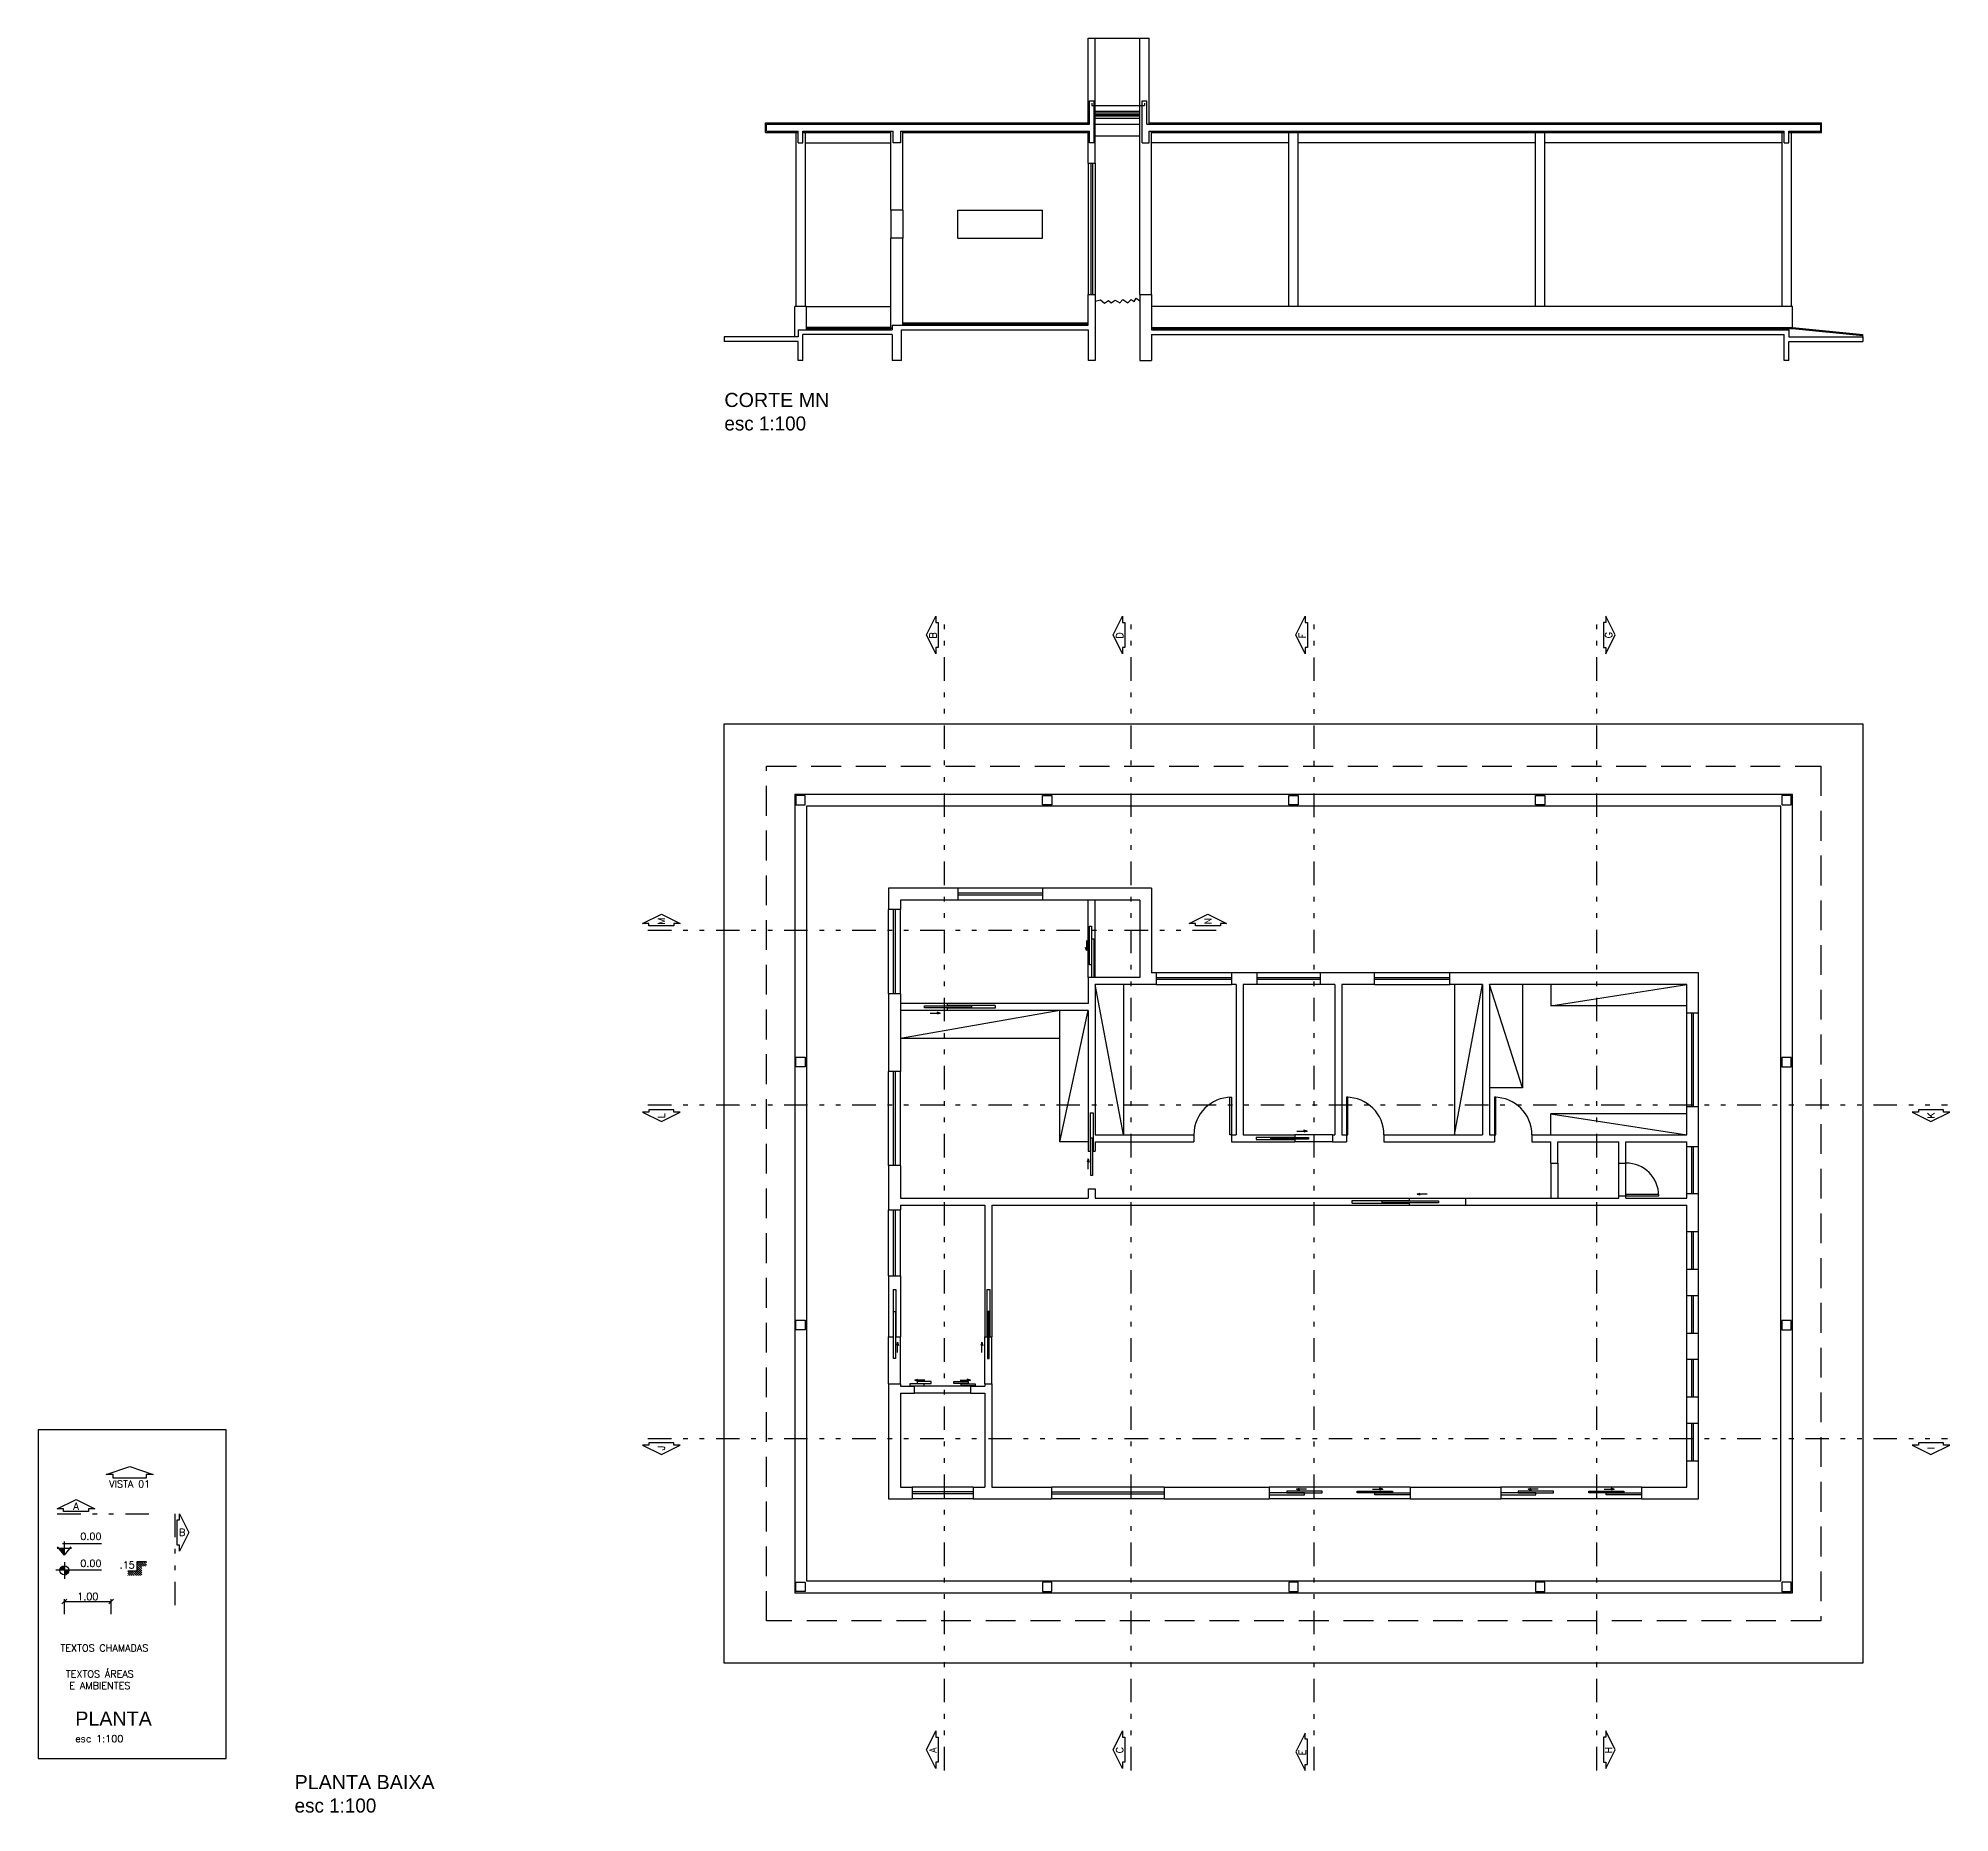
# Model space of a CAD drawing. Header units: millimetres. Extents: x 585.9 to 626.6, y 547.7 to 585.5.
import ezdxf

# ---------------------------------------------------------------- set-up
doc = ezdxf.new("R2010")
doc.units = ezdxf.units.MM
doc.linetypes.add('DIVIDE', pattern=[1.25, 0.5, -0.25, 0, -0.25, 0, -0.25])
doc.linetypes.add('HIDDEN', pattern=[9.525, 6.35, -3.175])
for name, color, linetype in [('ARQ 01', 1, 'Continuous'), ('ARQ 02', 2, 'Continuous'), ('ARQ ESQ1', 1, 'Continuous'), ('ARQ ESQ2', 2, 'Continuous'), ('ARQ-ALVENARIA', 4, 'Continuous'), ('ARQ-COTAS', 30, 'Continuous'), ('ARQ-ESQ-01', 1, 'Continuous'), ('ARQ-ESQ-02', 2, 'Continuous'), ('ARQ-ESTRUTURA', 6, 'Continuous'), ('ARQ-LINHACORTE', 3, 'DIVIDE'), ('ARQ-MUROS', 17, 'Continuous'), ('ARQ-MÓVEIS', 170, 'Continuous'), ('ARQ-NIVEL', 1, 'Continuous'), ('ARQ-PAISAGISMO', 94, 'Continuous'), ('ARQ-PISO', 8, 'Continuous'), ('ARQ-PROJ-01', 1, 'HIDDEN'), ('ARQ-TEXTO2', 2, 'Continuous'), ('ARQ-TEXTO3', 3, 'Continuous'), ('ARQ-TEXTO4', 4, 'Continuous')]:
    doc.layers.add(name, color=color, linetype=linetype)
doc.styles.add('ROMANS', font='romans.shx')
doc.dimstyles.new('1-100', dxfattribs={"dimtxt": 0.15, "dimasz": 0.1, "dimexe": 0.05, "dimexo": 0.1, "dimgap": 0.03, "dimtad": 1, "dimzin": 5, "dimdsep": 46, "dimtxsty": 'ROMANS', "dimblk": 'OBLIQUE', "dimcen": 0, "dimclrd": 256, "dimclre": 256, "dimclrt": 2, "dimadec": 0, "dimazin": 0, "dimtfac": 1, "dimtofl": 0, "dimtmove": 2, "dimatfit": 3, "dimfxl": 0.04, "dimtolj": 1, "dimtzin": 1, "dimarcsym": 0})

# ---------------------------------------------------------------- blocks, each defined once
blk = doc.blocks.new('_Oblique')
at = {"color": 0, "linetype": 'ByBlock', "lineweight": -2}
blk.add_line((-0.5, -0.5), (0.5, 0.5), dxfattribs=at)
blk = doc.blocks.new('*D15')
at = {"layer": 'ARQ-COTAS', "lineweight": -2}
for p, q in [((586.468, 551.929), (586.468, 552.248)), ((586.468, 552.198), (587.468, 552.198)), ((587.468, 551.929), (587.468, 552.248))]:
    blk.add_line(p, q, dxfattribs=at)
at = {"layer": 'DEFPOINTS', "color": 0}
for p in [(587.468, 552.198), (586.468, 551.829), (587.468, 551.829)]:
    blk.add_point(p, dxfattribs=at)
at = {"layer": 'ARQ-COTAS', "lineweight": -2, "xscale": 0.1, "yscale": 0.1, "zscale": 0.1, "rotation": 180}
blk.add_blockref('_Oblique', (586.468, 552.198), dxfattribs=at)
at = {"layer": 'ARQ-COTAS', "lineweight": -2, "xscale": 0.1, "yscale": 0.1, "zscale": 0.1}
blk.add_blockref('_Oblique', (587.468, 552.198), dxfattribs=at)
at = {"layer": 'ARQ-COTAS', "color": 2, "insert": (586.968, 552.303), "char_height": 0.15, "attachment_point": 5, "style": 'ROMANS'}
blk.add_mtext('\\A1;1.00', dxfattribs=at)
blk = doc.blocks.new('A$C4D0E081D')
at = {"layer": 'ARQ-NIVEL'}
h = blk.add_hatch(dxfattribs=at)
h.set_pattern_fill('ANSI31', color=8, scale=0.25, angle=90, style=0)
h.set_pattern_definition([(135, (-18.381433, -69.158416), (-0.022097087, -0.022097087), [])])
h.paths.add_polyline_path([(0.4, 0.3), (0.2, 0.3), (0.2, 0.1), (0, 0.1), (0, 0), (0.3, 0), (0.3, 0.2), (0.4, 0.2)])
at = {"layer": 'ARQ-NIVEL', "color": 2}
blk.add_lwpolyline([(0, 0.1), (0.2, 0.1), (0.2, 0.3), (0.4, 0.3)], dxfattribs=at)
blk = doc.blocks.new('nivel planta')
at = {"layer": 'ARQ-NIVEL', "color": 1}
for p, q in [((0, 0), (-0.969, 0)), ((-0.884, 0.007), (-0.791, 0.007)), ((-0.883, 0.015), (-0.791, 0.015)), ((-0.882, 0.023), (-0.791, 0.023)), ((-0.88, 0.03), (-0.791, 0.03)), ((-0.876, 0.038), (-0.791, 0.038)), ((-0.873, 0.046), (-0.791, 0.046)), ((-0.868, 0.054), (-0.791, 0.054)), ((-0.861, 0.062), (-0.791, 0.062)), ((-0.854, 0.069), (-0.791, 0.069)), ((-0.844, 0.077), (-0.791, 0.077)), ((-0.83, 0.085), (-0.791, 0.085)), ((-0.791, 0.174), (-0.791, -0.179)), ((-0.791, -0.001), (-0.697, -0.001)), ((-0.791, -0.009), (-0.698, -0.009)), ((-0.791, -0.016), (-0.699, -0.016)), ((-0.791, -0.024), (-0.7, -0.024)), ((-0.791, -0.032), (-0.703, -0.032)), ((-0.791, -0.04), (-0.706, -0.04)), ((-0.791, -0.048), (-0.71, -0.048)), ((-0.791, -0.056), (-0.715, -0.056)), ((-0.791, -0.063), (-0.722, -0.063)), ((-0.791, -0.071), (-0.73, -0.071)), ((-0.791, -0.079), (-0.74, -0.079)), ((-0.791, -0.087), (-0.755, -0.087))]:
    blk.add_line(p, q, dxfattribs=at)
blk.add_circle((-0.791, 0), 0.0937, dxfattribs=at)
blk = doc.blocks.new('nivel corte')
at = {"color": 1}
for p, q in [((-0.155, 0.15), (0.155, 0.15)), ((0, 0), (-0.144, 0.174)), ((0, 0.141), (-0.117, 0.141)), ((0, 0.131), (-0.109, 0.131)), ((0, 0.122), (-0.101, 0.122)), ((0, 0.113), (-0.093, 0.113)), ((0, 0.103), (-0.086, 0.103)), ((0, 0.094), (-0.078, 0.094)), ((0, 0.084), (-0.07, 0.084)), ((0, 0.075), (-0.062, 0.075)), ((0, 0.066), (-0.054, 0.066)), ((0, 0.056), (-0.047, 0.056)), ((0, 0.047), (-0.039, 0.047)), ((-0.038, 0.249), (0.791, 0.249)), ((0, 0.038), (-0.031, 0.038)), ((0, 0.028), (-0.023, 0.028)), ((0, 0.019), (-0.016, 0.019)), ((0, 0.009), (-0.008, 0.009)), ((0, 0), (0, 0.287)), ((0, 0), (0.144, 0.174))]:
    blk.add_line(p, q, dxfattribs=at)

msp = doc.modelspace()

# ---------------------------------------------------------------- linework, layer by layer
msp.add_lwpolyline([(585.912, 548.85), (589.912, 548.85), (589.912, 555.85), (585.912, 555.85)], close=True)
at = {"layer": 'ARQ 01'}
for centre, start, end in [((611.322, 562.133), 90, 180), ((613.772, 562.133), 360, 90), ((616.922, 562.133), 0, 90)]:
    msp.add_arc(centre, 0.8, start, end, dxfattribs=at)
at = {"layer": 'ARQ 02'}
for p, q in [((611.292, 562.133), (611.292, 562.933)), ((611.292, 562.933), (611.322, 562.933)), ((611.322, 562.933), (611.322, 562.133)), ((613.802, 562.933), (613.772, 562.933)), ((613.772, 562.933), (613.772, 562.133)), ((613.802, 562.133), (613.802, 562.933)), ((616.952, 562.933), (616.922, 562.933)), ((616.922, 562.933), (616.922, 562.133)), ((616.952, 562.133), (616.952, 562.933)), ((611.322, 562.133), (611.292, 562.133)), ((613.772, 562.133), (613.802, 562.133)), ((616.922, 562.133), (616.952, 562.133))]:
    msp.add_line(p, q, dxfattribs=at)
at = {"layer": 'ARQ ESQ1'}
for p, q in [((608.272, 582.823), (608.272, 580.023)), ((608.422, 582.823), (608.422, 580.023)), ((605.497, 581.223), (605.497, 581.823)), ((605.497, 581.823), (607.297, 581.823)), ((607.297, 581.223), (607.297, 581.823)), ((605.497, 581.223), (607.297, 581.223)), ((608.237, 566.272), (608.237, 566.056)), ((608.237, 566.056), (608.216, 566.123)), ((608.237, 566.056), (608.258, 566.123)), ((604.908, 564.724), (605.123, 564.724)), ((605.123, 564.724), (605.057, 564.745)), ((605.123, 564.724), (605.057, 564.703)), ((612.719, 562.21), (612.934, 562.21)), ((612.719, 562.21), (612.934, 562.21)), ((612.934, 562.21), (612.868, 562.231)), ((612.934, 562.21), (612.868, 562.231)), ((612.934, 562.21), (612.868, 562.189)), ((612.934, 562.21), (612.868, 562.189)), ((608.274, 561.619), (608.253, 561.553)), ((608.274, 561.619), (608.295, 561.553)), ((608.274, 561.403), (608.274, 561.619)), ((615.277, 560.873), (615.344, 560.894)), ((615.277, 560.873), (615.344, 560.894)), ((615.493, 560.873), (615.277, 560.873)), ((615.277, 560.873), (615.344, 560.852)), ((615.493, 560.873), (615.277, 560.873)), ((615.277, 560.873), (615.344, 560.852)), ((604.214, 557.716), (604.193, 557.649)), ((604.214, 557.5), (604.214, 557.716)), ((604.214, 557.716), (604.235, 557.649)), ((606.007, 557.716), (605.986, 557.649)), ((606.007, 557.5), (606.007, 557.716)), ((606.007, 557.716), (606.028, 557.649)), ((604.579, 556.909), (604.646, 556.93)), ((604.579, 556.909), (604.646, 556.93)), ((604.579, 556.909), (604.646, 556.888)), ((604.795, 556.909), (604.579, 556.909)), ((604.579, 556.909), (604.646, 556.888)), ((604.795, 556.909), (604.579, 556.909)), ((605.549, 556.909), (605.765, 556.909)), ((605.549, 556.909), (605.765, 556.909)), ((605.765, 556.909), (605.698, 556.93)), ((605.765, 556.909), (605.698, 556.93)), ((605.765, 556.909), (605.698, 556.888)), ((605.765, 556.909), (605.698, 556.888)), ((612.709, 554.59), (612.776, 554.612)), ((612.709, 554.59), (612.776, 554.569)), ((612.925, 554.59), (612.709, 554.59)), ((614.329, 554.59), (614.545, 554.59)), ((614.545, 554.59), (614.478, 554.612)), ((614.545, 554.59), (614.478, 554.569)), ((617.639, 554.59), (617.706, 554.612)), ((617.639, 554.59), (617.706, 554.569)), ((617.855, 554.59), (617.639, 554.59)), ((619.259, 554.59), (619.475, 554.59)), ((619.475, 554.59), (619.408, 554.612)), ((619.475, 554.59), (619.408, 554.569))]:
    msp.add_line(p, q, dxfattribs=at)
at = {"layer": 'ARQ ESQ2'}
for p, q in [((608.327, 582.823), (608.327, 580.023)), ((608.367, 582.823), (608.367, 580.023)), ((608.302, 565.75), (608.302, 566.575)), ((608.302, 566.575), (608.342, 566.575)), ((608.342, 566.575), (608.342, 565.75)), ((608.35, 565.483), (608.35, 566.308)), ((608.35, 566.308), (608.39, 566.308)), ((608.39, 566.308), (608.39, 565.483)), ((608.342, 565.75), (608.302, 565.75)), ((608.39, 565.483), (608.35, 565.483)), ((604.784, 564.838), (604.784, 564.878)), ((604.784, 564.878), (605.784, 564.878)), ((605.784, 564.838), (604.784, 564.838)), ((605.784, 564.878), (605.784, 564.838)), ((608.327, 561.268), (608.327, 562.068)), ((608.327, 562.068), (608.367, 562.068)), ((608.367, 562.068), (608.367, 561.268)), ((612.164, 562.038), (612.164, 562.078)), ((612.164, 562.078), (612.964, 562.078)), ((612.964, 562.038), (612.164, 562.038)), ((612.964, 562.078), (612.964, 562.038)), ((608.367, 561.268), (608.327, 561.268)), ((614.532, 560.688), (614.532, 560.728)), ((614.532, 560.728), (615.732, 560.728)), ((615.732, 560.688), (614.532, 560.688)), ((615.732, 560.728), (615.732, 560.688)), ((604.127, 557.368), (604.127, 558.368)), ((604.127, 558.368), (604.167, 558.368)), ((604.167, 558.368), (604.167, 557.368)), ((606.167, 558.368), (606.127, 558.368)), ((606.127, 558.368), (606.127, 557.368)), ((606.167, 557.368), (606.167, 558.368)), ((604.167, 557.368), (604.127, 557.368)), ((606.127, 557.368), (606.167, 557.368)), ((604.776, 556.829), (604.476, 556.829)), ((604.476, 556.829), (604.476, 556.789)), ((604.476, 556.789), (604.776, 556.789)), ((604.931, 556.879), (604.631, 556.879)), ((604.631, 556.879), (604.631, 556.839)), ((604.631, 556.839), (604.931, 556.839)), ((604.776, 556.789), (604.776, 556.829)), ((604.931, 556.839), (604.931, 556.879)), ((605.413, 556.839), (605.413, 556.879)), ((605.413, 556.879), (605.713, 556.879)), ((605.713, 556.839), (605.413, 556.839)), ((605.568, 556.789), (605.568, 556.829)), ((605.568, 556.829), (605.868, 556.829)), ((605.868, 556.789), (605.568, 556.789)), ((605.713, 556.879), (605.713, 556.839)), ((605.868, 556.829), (605.868, 556.789)), ((612.877, 554.508), (612.127, 554.508)), ((612.127, 554.508), (612.127, 554.468)), ((612.127, 554.468), (612.877, 554.468)), ((613.252, 554.548), (612.502, 554.548)), ((612.502, 554.548), (612.502, 554.508)), ((612.502, 554.508), (613.252, 554.508)), ((612.877, 554.468), (612.877, 554.508)), ((613.252, 554.508), (613.252, 554.548)), ((614.002, 554.508), (614.002, 554.548)), ((614.002, 554.548), (614.752, 554.548)), ((614.752, 554.508), (614.002, 554.508)), ((614.377, 554.468), (614.377, 554.508)), ((614.377, 554.508), (615.127, 554.508)), ((615.127, 554.468), (614.377, 554.468)), ((614.752, 554.548), (614.752, 554.508)), ((615.127, 554.508), (615.127, 554.468)), ((617.807, 554.508), (617.057, 554.508)), ((617.057, 554.508), (617.057, 554.468)), ((617.057, 554.468), (617.807, 554.468)), ((618.182, 554.548), (617.432, 554.548)), ((617.432, 554.548), (617.432, 554.508)), ((617.432, 554.508), (618.182, 554.508)), ((617.807, 554.468), (617.807, 554.508)), ((618.182, 554.508), (618.182, 554.548)), ((618.932, 554.508), (618.932, 554.548)), ((618.932, 554.548), (619.682, 554.548)), ((619.682, 554.508), (618.932, 554.508)), ((619.307, 554.468), (619.307, 554.508)), ((619.307, 554.508), (620.057, 554.508)), ((620.057, 554.468), (619.307, 554.468)), ((619.682, 554.548), (619.682, 554.508)), ((620.057, 554.508), (620.057, 554.468))]:
    msp.add_line(p, q, dxfattribs=at)
at = {"layer": 'ARQ-ALVENARIA'}
for p, q in [((608.272, 583.653), (608.272, 585.483)), ((608.272, 585.483), (608.422, 585.483)), ((608.422, 582.823), (608.422, 585.483)), ((609.372, 580.023), (609.372, 585.483)), ((609.372, 585.483), (609.572, 585.483)), ((609.572, 583.653), (609.572, 585.483)), ((604.072, 581.823), (604.072, 583.503)), ((604.322, 581.823), (604.322, 583.503)), ((608.272, 582.823), (608.272, 583.503)), ((609.622, 580.023), (609.622, 583.503)), ((608.272, 582.823), (608.422, 582.823)), ((604.322, 581.823), (604.072, 581.823)), ((604.072, 579.303), (604.072, 581.223)), ((604.322, 581.223), (604.072, 581.223)), ((604.322, 579.373), (604.322, 581.223)), ((602.272, 579.773), (602.022, 579.773)), ((602.022, 579.123), (602.022, 579.773)), ((602.272, 579.273), (602.272, 579.773)), ((602.247, 569.359), (602.047, 569.359)), ((602.047, 569.359), (602.047, 569.159)), ((602.047, 569.159), (602.247, 569.159)), ((602.247, 569.159), (602.247, 569.359)), ((607.297, 569.158), (607.297, 569.358)), ((607.297, 569.358), (607.497, 569.358)), ((607.497, 569.158), (607.297, 569.158)), ((607.497, 569.358), (607.497, 569.158)), ((612.547, 569.158), (612.547, 569.358)), ((612.547, 569.358), (612.747, 569.358)), ((612.747, 569.158), (612.547, 569.158)), ((612.747, 569.358), (612.747, 569.158)), ((617.797, 569.158), (617.797, 569.358)), ((617.797, 569.358), (617.997, 569.358)), ((617.997, 569.158), (617.797, 569.158)), ((617.997, 569.358), (617.997, 569.158)), ((623.247, 569.358), (623.047, 569.358)), ((623.047, 569.358), (623.047, 569.158)), ((623.047, 569.158), (623.247, 569.158)), ((623.247, 569.158), (623.247, 569.358)), ((604.022, 567.383), (604.022, 566.933)), ((605.497, 567.383), (604.022, 567.383)), ((604.272, 567.133), (604.272, 566.933)), ((605.497, 567.133), (604.272, 567.133)), ((605.497, 567.383), (605.497, 567.133)), ((609.622, 567.383), (607.297, 567.383)), ((607.297, 567.383), (607.297, 567.133)), ((609.372, 567.133), (607.297, 567.133)), ((609.372, 567.133), (609.372, 565.483)), ((609.622, 567.383), (609.622, 565.583)), ((604.272, 566.933), (604.022, 566.933)), ((608.272, 565.483), (608.272, 564.933)), ((609.372, 565.483), (608.272, 565.483)), ((609.722, 565.583), (609.622, 565.583)), ((609.722, 565.583), (609.722, 565.333)), ((611.322, 565.583), (611.322, 565.333)), ((611.872, 565.583), (611.322, 565.583)), ((611.872, 565.333), (611.872, 565.583)), ((613.222, 565.333), (613.222, 565.583)), ((614.372, 565.583), (613.222, 565.583)), ((614.372, 565.333), (614.372, 565.583)), ((621.272, 565.583), (615.972, 565.583)), ((615.972, 565.333), (615.972, 565.583)), ((621.272, 564.733), (621.272, 565.583)), ((604.272, 565.133), (604.022, 565.133)), ((604.022, 565.133), (604.022, 563.483)), ((604.272, 565.133), (604.272, 563.483)), ((608.422, 565.333), (608.422, 562.133)), ((609.722, 565.333), (608.422, 565.333)), ((611.422, 565.333), (611.322, 565.333)), ((611.422, 565.333), (611.422, 562.133)), ((611.572, 565.333), (611.572, 562.133)), ((611.872, 565.333), (611.572, 565.333)), ((613.522, 565.333), (613.222, 565.333)), ((613.522, 565.333), (613.522, 562.133)), ((613.672, 565.333), (613.672, 562.133)), ((614.372, 565.333), (613.672, 565.333)), ((616.672, 565.333), (615.972, 565.333)), ((616.672, 565.333), (616.672, 562.133)), ((621.022, 565.333), (616.822, 565.333)), ((616.822, 565.333), (616.822, 562.133)), ((621.022, 564.733), (621.022, 565.333)), ((608.272, 564.933), (605.272, 564.933)), ((605.272, 564.933), (605.272, 564.888)), ((606.292, 564.888), (605.272, 564.888)), ((606.292, 564.828), (605.272, 564.828)), ((605.272, 564.828), (605.272, 564.783)), ((608.272, 564.783), (605.272, 564.783)), ((606.292, 564.888), (606.292, 564.828)), ((608.272, 564.783), (608.272, 561.783)), ((621.022, 564.733), (621.272, 564.733)), ((602.047, 563.584), (602.047, 563.784)), ((602.047, 563.784), (602.247, 563.784)), ((602.247, 563.584), (602.047, 563.584)), ((602.247, 563.784), (602.247, 563.584)), ((604.272, 563.483), (604.022, 563.483)), ((623.247, 563.783), (623.047, 563.783)), ((623.047, 563.783), (623.047, 563.583)), ((623.047, 563.583), (623.247, 563.583)), ((623.247, 563.583), (623.247, 563.783)), ((608.317, 562.603), (608.377, 562.603)), ((608.317, 562.603), (608.317, 561.783)), ((608.377, 562.603), (608.377, 561.783)), ((621.022, 562.133), (621.022, 562.733)), ((621.022, 562.733), (621.272, 562.733)), ((621.272, 561.883), (621.272, 562.733)), ((608.422, 562.133), (610.522, 562.133)), ((608.422, 561.983), (610.522, 561.983)), ((608.422, 561.983), (608.422, 561.783)), ((610.522, 562.133), (610.522, 561.983)), ((611.322, 562.133), (611.322, 561.983)), ((611.322, 562.133), (611.422, 562.133)), ((611.322, 561.983), (612.672, 561.983)), ((611.572, 562.133), (612.672, 562.133)), ((611.852, 562.083), (611.852, 562.033)), ((611.852, 562.083), (612.672, 562.083)), ((611.852, 562.033), (612.672, 562.033)), ((612.672, 562.133), (612.672, 562.083)), ((612.672, 562.033), (612.672, 561.983)), ((613.472, 562.133), (613.472, 561.983)), ((613.472, 562.133), (613.522, 562.133)), ((613.472, 561.983), (613.772, 561.983)), ((613.672, 562.133), (613.772, 562.133)), ((613.772, 562.133), (613.772, 561.983)), ((614.572, 562.133), (614.572, 561.983)), ((614.572, 562.133), (616.672, 562.133)), ((614.572, 561.983), (616.922, 561.983)), ((616.822, 562.133), (616.922, 562.133)), ((616.922, 562.133), (616.922, 561.983)), ((617.722, 562.133), (617.722, 561.983)), ((617.722, 562.133), (621.022, 562.133)), ((617.722, 561.983), (618.122, 561.983)), ((618.122, 561.533), (618.122, 561.983)), ((618.272, 561.533), (618.272, 561.983)), ((618.272, 561.983), (619.572, 561.983)), ((619.572, 561.533), (619.572, 561.983)), ((619.722, 561.983), (621.022, 561.983)), ((619.722, 561.533), (619.722, 561.983)), ((621.022, 561.883), (621.022, 561.983)), ((621.022, 561.883), (621.272, 561.883)), ((604.272, 561.483), (604.022, 561.483)), ((604.022, 561.483), (604.022, 560.533)), ((604.272, 561.483), (604.272, 560.783)), ((608.272, 561.783), (608.317, 561.783)), ((608.377, 561.783), (608.422, 561.783)), ((618.122, 561.533), (618.272, 561.533)), ((619.572, 561.533), (619.722, 561.533)), ((608.272, 560.983), (608.422, 560.983)), ((608.272, 560.983), (608.272, 560.783)), ((608.422, 560.983), (608.422, 560.783)), ((604.272, 560.783), (608.272, 560.783)), ((604.272, 560.633), (606.072, 560.633)), ((604.272, 560.633), (604.272, 560.533)), ((606.072, 560.633), (606.072, 557.833)), ((606.222, 560.633), (606.222, 557.833)), ((606.222, 560.633), (615.116, 560.633)), ((608.422, 560.783), (615.116, 560.783)), ((613.896, 560.678), (613.896, 560.738)), ((613.896, 560.738), (615.116, 560.738)), ((613.896, 560.678), (615.116, 560.678)), ((615.116, 560.738), (615.116, 560.783)), ((615.116, 560.633), (615.116, 560.678)), ((616.316, 560.633), (616.316, 560.783)), ((616.316, 560.783), (619.572, 560.783)), ((616.316, 560.633), (621.022, 560.633)), ((619.572, 560.783), (619.572, 560.833)), ((619.572, 560.833), (619.722, 560.833)), ((619.722, 560.783), (619.722, 560.833)), ((619.722, 560.783), (621.022, 560.783)), ((621.022, 560.783), (621.022, 560.883)), ((621.022, 560.883), (621.272, 560.883)), ((621.022, 560.073), (621.022, 560.633)), ((621.272, 560.073), (621.272, 560.883)), ((604.022, 560.533), (604.272, 560.533)), ((621.022, 560.073), (621.272, 560.073)), ((604.022, 559.133), (604.272, 559.133)), ((604.022, 559.133), (604.022, 557.833)), ((604.272, 559.133), (604.272, 557.833)), ((621.022, 559.273), (621.272, 559.273)), ((621.022, 558.713), (621.022, 559.273)), ((621.272, 558.713), (621.272, 559.273)), ((604.117, 558.843), (604.117, 557.833)), ((604.117, 558.843), (604.177, 558.843)), ((604.177, 558.843), (604.177, 557.833)), ((606.117, 558.843), (606.117, 557.833)), ((606.117, 558.843), (606.177, 558.843)), ((606.177, 558.843), (606.177, 557.833)), ((621.022, 558.713), (621.272, 558.713)), ((602.047, 557.984), (602.047, 558.184)), ((602.047, 558.184), (602.247, 558.184)), ((602.247, 558.184), (602.247, 557.984)), ((623.247, 558.183), (623.047, 558.183)), ((623.047, 558.183), (623.047, 557.983)), ((623.247, 557.983), (623.247, 558.183)), ((602.247, 557.984), (602.047, 557.984)), ((604.022, 557.833), (604.117, 557.833)), ((604.177, 557.833), (604.272, 557.833)), ((606.072, 557.833), (606.117, 557.833)), ((606.177, 557.833), (606.222, 557.833)), ((621.022, 557.913), (621.272, 557.913)), ((621.022, 557.353), (621.022, 557.913)), ((621.272, 557.353), (621.272, 557.913)), ((623.047, 557.983), (623.247, 557.983)), ((621.022, 557.353), (621.272, 557.353)), ((604.022, 556.833), (604.272, 556.833)), ((604.022, 556.833), (604.022, 554.383)), ((604.272, 556.833), (604.272, 556.783)), ((604.272, 556.783), (604.572, 556.783)), ((604.272, 556.633), (604.572, 556.633)), ((604.272, 556.633), (604.272, 554.633)), ((604.572, 556.633), (604.572, 556.783)), ((605.772, 556.633), (605.772, 556.783)), ((605.772, 556.783), (606.072, 556.783)), ((605.772, 556.633), (606.072, 556.633)), ((606.072, 556.833), (606.222, 556.833)), ((606.072, 556.833), (606.072, 556.783)), ((606.072, 556.633), (606.072, 554.633)), ((606.222, 556.833), (606.222, 554.633)), ((621.022, 556.553), (621.272, 556.553)), ((621.022, 555.993), (621.022, 556.553)), ((621.272, 555.993), (621.272, 556.553)), ((621.022, 555.993), (621.272, 555.993)), ((621.022, 554.633), (621.022, 555.193)), ((621.022, 555.193), (621.272, 555.193)), ((621.272, 554.383), (621.272, 555.193)), ((604.272, 554.633), (604.522, 554.633)), ((604.522, 554.633), (604.522, 554.383)), ((605.822, 554.633), (605.822, 554.383)), ((605.822, 554.633), (606.072, 554.633)), ((606.222, 554.633), (607.492, 554.633)), ((607.492, 554.633), (607.492, 554.383)), ((609.892, 554.633), (609.892, 554.383)), ((609.892, 554.633), (612.127, 554.633)), ((612.127, 554.633), (612.127, 554.383)), ((615.127, 554.633), (615.127, 554.383)), ((615.127, 554.633), (617.057, 554.633)), ((617.057, 554.633), (617.057, 554.383)), ((620.057, 554.633), (620.057, 554.383)), ((620.057, 554.633), (621.022, 554.633)), ((604.022, 554.383), (604.522, 554.383)), ((605.822, 554.383), (607.492, 554.383)), ((609.892, 554.383), (612.127, 554.383)), ((615.127, 554.383), (617.057, 554.383)), ((620.057, 554.383), (621.272, 554.383)), ((602.047, 552.409), (602.047, 552.609)), ((602.047, 552.609), (602.247, 552.609)), ((602.247, 552.609), (602.247, 552.409)), ((607.497, 552.608), (607.297, 552.608)), ((607.297, 552.608), (607.297, 552.408)), ((607.497, 552.408), (607.497, 552.608)), ((612.747, 552.608), (612.547, 552.608)), ((612.547, 552.608), (612.547, 552.408)), ((612.747, 552.408), (612.747, 552.608)), ((617.997, 552.608), (617.797, 552.608)), ((617.797, 552.608), (617.797, 552.408)), ((617.997, 552.408), (617.997, 552.608)), ((623.247, 552.608), (623.047, 552.608)), ((623.047, 552.608), (623.047, 552.408)), ((623.247, 552.408), (623.247, 552.608)), ((602.247, 552.409), (602.047, 552.409)), ((607.297, 552.408), (607.497, 552.408)), ((612.547, 552.408), (612.747, 552.408)), ((617.797, 552.408), (617.997, 552.408)), ((623.047, 552.408), (623.247, 552.408))]:
    msp.add_line(p, q, dxfattribs=at)
at = {"layer": 'ARQ-ESQ-01'}
for p, q in [((608.422, 583.928), (609.372, 583.928)), ((608.422, 583.828), (609.372, 583.828)), ((608.422, 583.778), (609.372, 583.778)), ((604.072, 581.823), (604.072, 581.223)), ((604.322, 581.823), (604.322, 581.223)), ((607.297, 567.383), (605.497, 567.383)), ((607.297, 567.133), (605.497, 567.133)), ((604.022, 565.133), (604.022, 566.933)), ((604.272, 565.133), (604.272, 566.933)), ((611.322, 565.583), (609.722, 565.583)), ((613.222, 565.583), (611.872, 565.583)), ((615.972, 565.583), (614.372, 565.583)), ((609.722, 565.333), (611.322, 565.333)), ((613.222, 565.333), (611.872, 565.333)), ((614.372, 565.333), (615.972, 565.333)), ((621.022, 562.733), (621.022, 564.733)), ((621.272, 562.733), (621.272, 564.733)), ((604.022, 561.483), (604.022, 563.483)), ((604.272, 561.483), (604.272, 563.483)), ((621.022, 560.883), (621.022, 561.883)), ((621.272, 560.883), (621.272, 561.883)), ((604.022, 559.133), (604.022, 560.533)), ((604.272, 559.133), (604.272, 560.533)), ((621.022, 559.273), (621.022, 560.073)), ((621.272, 559.273), (621.272, 560.073)), ((621.022, 557.913), (621.022, 558.713)), ((621.272, 557.913), (621.272, 558.713)), ((621.022, 556.553), (621.022, 557.353)), ((621.272, 556.553), (621.272, 557.353)), ((621.022, 555.193), (621.022, 555.993)), ((621.272, 555.193), (621.272, 555.993)), ((605.822, 554.633), (604.522, 554.633)), ((609.892, 554.633), (607.492, 554.633)), ((605.822, 554.383), (604.522, 554.383)), ((609.892, 554.383), (607.492, 554.383))]:
    msp.add_line(p, q, dxfattribs=at)
msp.add_arc((619.722, 560.833), 0.7, 0, 90, dxfattribs=at)
at = {"layer": 'ARQ-ESQ-02'}
for p, q in [((608.422, 583.898), (609.372, 583.898)), ((608.422, 583.858), (609.372, 583.858)), ((607.297, 567.278), (605.497, 567.278)), ((607.297, 567.238), (605.497, 567.238)), ((604.127, 565.133), (604.127, 566.933)), ((604.167, 565.133), (604.167, 566.933)), ((611.322, 565.478), (609.722, 565.478)), ((613.222, 565.478), (611.872, 565.478)), ((615.972, 565.478), (614.372, 565.478)), ((611.322, 565.438), (609.722, 565.438)), ((613.222, 565.438), (611.872, 565.438)), ((615.972, 565.438), (614.372, 565.438)), ((621.127, 562.733), (621.127, 564.733)), ((621.167, 562.733), (621.167, 564.733)), ((604.127, 561.483), (604.127, 563.483)), ((604.167, 561.483), (604.167, 563.483)), ((621.127, 560.883), (621.127, 561.883)), ((621.167, 560.883), (621.167, 561.883)), ((620.422, 560.863), (619.722, 560.863)), ((619.722, 560.863), (619.722, 560.833)), ((619.722, 560.833), (620.422, 560.833)), ((620.422, 560.833), (620.422, 560.863)), ((604.127, 559.133), (604.127, 560.533)), ((604.167, 559.133), (604.167, 560.533)), ((621.127, 559.273), (621.127, 560.073)), ((621.167, 559.273), (621.167, 560.073)), ((621.127, 557.913), (621.127, 558.713)), ((621.167, 557.913), (621.167, 558.713)), ((621.127, 556.553), (621.127, 557.353)), ((621.167, 556.553), (621.167, 557.353)), ((621.127, 555.193), (621.127, 555.993)), ((621.167, 555.193), (621.167, 555.993)), ((605.822, 554.528), (604.522, 554.528)), ((605.822, 554.488), (604.522, 554.488)), ((607.492, 554.528), (609.892, 554.528)), ((607.492, 554.488), (609.892, 554.488))]:
    msp.add_line(p, q, dxfattribs=at)
at = {"layer": 'ARQ-ESTRUTURA'}
for p, q in [((608.297, 583.653), (608.297, 584.153)), ((608.297, 584.153), (608.397, 584.153)), ((608.347, 584.103), (608.347, 584.053)), ((608.347, 584.053), (609.472, 584.053)), ((608.397, 583.253), (608.397, 584.153)), ((609.422, 583.253), (609.422, 584.153)), ((609.422, 584.153), (609.522, 584.153)), ((609.472, 584.103), (609.472, 584.053)), ((609.522, 583.653), (609.522, 584.153)), ((601.422, 583.503), (601.422, 583.653)), ((601.422, 583.653), (608.297, 583.653)), ((601.422, 583.503), (602.048, 583.503)), ((602.048, 583.503), (602.098, 583.503)), ((602.098, 583.253), (602.098, 583.503)), ((602.198, 583.503), (604.122, 583.503)), ((602.198, 583.253), (602.198, 583.503)), ((604.272, 583.503), (608.297, 583.503)), ((608.297, 583.253), (608.297, 583.503)), ((609.522, 583.653), (623.872, 583.653)), ((609.572, 583.253), (609.572, 583.503)), ((609.572, 583.503), (623.096, 583.503)), ((623.096, 583.253), (623.096, 583.503)), ((623.196, 583.253), (623.196, 583.503)), ((623.196, 583.503), (623.872, 583.503)), ((623.872, 583.503), (623.872, 583.653)), ((602.098, 583.253), (602.198, 583.253)), ((608.397, 583.253), (608.297, 583.253)), ((609.422, 583.253), (609.572, 583.253)), ((623.096, 583.253), (623.196, 583.253)), ((608.272, 579.373), (608.272, 580.023)), ((608.272, 580.023), (608.422, 580.023)), ((608.422, 580.023), (608.422, 578.623)), ((609.372, 580.023), (609.372, 578.623)), ((609.372, 580.023), (609.622, 580.023)), ((609.622, 580.023), (609.622, 579.273)), ((604.097, 579.373), (608.272, 579.373)), ((604.097, 579.373), (604.097, 579.273)), ((602.098, 579.123), (600.522, 579.123)), ((600.522, 579.123), (600.522, 579.023)), ((602.098, 579.023), (600.522, 579.023)), ((602.098, 579.273), (602.098, 579.123)), ((602.098, 579.273), (604.097, 579.273)), ((602.098, 578.623), (602.098, 579.023)), ((602.198, 578.623), (602.198, 579.173)), ((604.097, 579.173), (602.198, 579.173)), ((604.097, 579.173), (604.097, 578.623)), ((604.297, 578.623), (604.297, 579.273)), ((604.297, 579.273), (608.272, 579.273)), ((608.272, 579.273), (608.272, 578.623)), ((609.622, 579.273), (623.196, 579.273)), ((609.622, 579.173), (623.096, 579.173)), ((609.622, 579.173), (609.622, 578.623)), ((623.096, 578.623), (623.096, 579.173)), ((623.196, 579.273), (623.196, 579.123)), ((623.196, 579.123), (624.772, 579.123)), ((623.196, 578.623), (623.196, 579.023)), ((623.196, 579.023), (624.772, 579.023)), ((624.772, 579.123), (624.772, 579.023)), ((602.198, 578.623), (602.098, 578.623)), ((604.297, 578.623), (604.097, 578.623)), ((608.422, 578.623), (608.272, 578.623)), ((609.372, 578.623), (609.622, 578.623)), ((623.196, 578.623), (623.096, 578.623))]:
    msp.add_line(p, q, dxfattribs=at)
msp.add_lwpolyline([(604.272, 583.503), (604.272, 583.253), (604.122, 583.253), (604.122, 583.503)], dxfattribs=at)
at = {"layer": 'ARQ-LINHACORTE', "linetype": 'ByBlock'}
for p, q in [((604.829, 572.778), (605.029, 573.178)), ((605.029, 572.378), (604.829, 572.778)), ((605.029, 573.178), (605.029, 573.045)), ((605.029, 573.045), (605.079, 573.045)), ((605.079, 573.045), (605.079, 572.511)), ((608.801, 572.778), (609.001, 573.178)), ((609.001, 572.378), (608.801, 572.778)), ((609.001, 573.178), (609.001, 573.045)), ((609.001, 573.045), (609.051, 573.045)), ((609.051, 573.045), (609.051, 572.511)), ((612.696, 572.778), (612.896, 573.178)), ((612.896, 572.378), (612.696, 572.778)), ((612.896, 573.178), (612.896, 573.045)), ((612.896, 573.045), (612.946, 573.045)), ((612.946, 573.045), (612.946, 572.511)), ((619.244, 573.045), (619.244, 572.511)), ((619.294, 573.045), (619.244, 573.045)), ((619.494, 572.778), (619.294, 573.178)), ((619.294, 573.178), (619.294, 573.045)), ((619.294, 572.378), (619.494, 572.778)), ((605.079, 572.511), (605.029, 572.511)), ((605.029, 572.511), (605.029, 572.378)), ((609.051, 572.511), (609.001, 572.511)), ((609.001, 572.511), (609.001, 572.378)), ((612.946, 572.511), (612.896, 572.511)), ((612.896, 572.511), (612.896, 572.378)), ((619.244, 572.511), (619.294, 572.511)), ((619.294, 572.511), (619.294, 572.378)), ((598.782, 566.631), (599.182, 566.831)), ((599.182, 566.831), (599.582, 566.631)), ((610.421, 566.631), (610.821, 566.831)), ((610.821, 566.831), (611.221, 566.631)), ((598.915, 566.631), (598.782, 566.631)), ((598.915, 566.581), (598.915, 566.631)), ((599.449, 566.581), (598.915, 566.581)), ((599.582, 566.631), (599.449, 566.631)), ((599.449, 566.631), (599.449, 566.581)), ((610.555, 566.631), (610.421, 566.631)), ((610.555, 566.581), (610.555, 566.631)), ((611.088, 566.581), (610.555, 566.581)), ((611.221, 566.631), (611.088, 566.631)), ((611.088, 566.631), (611.088, 566.581)), ((598.915, 562.617), (598.782, 562.617)), ((598.782, 562.617), (599.182, 562.417)), ((599.449, 562.667), (598.915, 562.667)), ((598.915, 562.667), (598.915, 562.617)), ((599.182, 562.417), (599.582, 562.617)), ((599.449, 562.617), (599.449, 562.667)), ((599.582, 562.617), (599.449, 562.617)), ((625.954, 562.617), (625.821, 562.617)), ((625.821, 562.617), (626.221, 562.417)), ((626.488, 562.667), (625.954, 562.667)), ((625.954, 562.667), (625.954, 562.617)), ((626.221, 562.417), (626.621, 562.617)), ((626.488, 562.617), (626.488, 562.667)), ((626.621, 562.617), (626.488, 562.617)), ((598.915, 555.524), (598.782, 555.524)), ((598.782, 555.524), (599.182, 555.324)), ((599.449, 555.574), (598.915, 555.574)), ((598.915, 555.574), (598.915, 555.524)), ((599.182, 555.324), (599.582, 555.524)), ((599.449, 555.524), (599.449, 555.574)), ((599.582, 555.524), (599.449, 555.524)), ((625.954, 555.524), (625.821, 555.524)), ((625.821, 555.524), (626.221, 555.324)), ((626.488, 555.574), (625.954, 555.574)), ((625.954, 555.574), (625.954, 555.524)), ((626.221, 555.324), (626.621, 555.524)), ((626.488, 555.524), (626.488, 555.574)), ((626.621, 555.524), (626.488, 555.524)), ((604.829, 549.039), (605.029, 549.439)), ((605.029, 549.439), (605.029, 549.305)), ((605.029, 549.305), (605.079, 549.305)), ((605.079, 549.305), (605.079, 548.772)), ((608.801, 549.039), (609.001, 549.439)), ((609.001, 549.439), (609.001, 549.305)), ((609.001, 549.305), (609.051, 549.305)), ((609.051, 549.305), (609.051, 548.772)), ((612.896, 549.396), (612.696, 548.996)), ((612.896, 549.263), (612.896, 549.396)), ((612.946, 549.263), (612.896, 549.263)), ((612.946, 548.729), (612.946, 549.263)), ((619.244, 549.305), (619.244, 548.772)), ((619.294, 549.305), (619.244, 549.305)), ((619.494, 549.039), (619.294, 549.439)), ((619.294, 549.439), (619.294, 549.305)), ((605.029, 548.639), (604.829, 549.039)), ((605.079, 548.772), (605.029, 548.772)), ((605.029, 548.772), (605.029, 548.639)), ((609.001, 548.639), (608.801, 549.039)), ((609.051, 548.772), (609.001, 548.772)), ((609.001, 548.772), (609.001, 548.639)), ((612.696, 548.996), (612.896, 548.596)), ((619.244, 548.772), (619.294, 548.772)), ((619.294, 548.639), (619.494, 549.039)), ((619.294, 548.772), (619.294, 548.639)), ((612.896, 548.596), (612.896, 548.729)), ((612.896, 548.729), (612.946, 548.729))]:
    msp.add_line(p, q, dxfattribs=at)
at = {"layer": 'ARQ-LINHACORTE'}
for p, q in [((605.215, 548.601), (605.215, 573.174)), ((609.187, 548.601), (609.187, 573.174)), ((613.082, 548.6), (613.082, 573.174)), ((619.108, 548.601), (619.108, 573.174)), ((598.897, 566.49), (611.175, 566.49)), ((598.897, 562.769), (626.575, 562.769)), ((598.897, 555.664), (626.575, 555.664)), ((586.318, 554.066), (588.318, 554.066)), ((588.818, 554.066), (588.818, 552.066))]:
    msp.add_line(p, q, dxfattribs=at)
at = {"layer": 'ARQ-LINHACORTE', "linetype": 'ByBlock'}
for points in [[(588.21, 554.823), (587.51, 554.823), (587.51, 554.898), (587.36, 554.898), (587.86, 555.073), (588.36, 554.898), (588.21, 554.898), (588.21, 554.823)], [(586.985, 554.116), (586.452, 554.116), (586.452, 554.166), (586.318, 554.166), (586.718, 554.366), (587.118, 554.166), (586.985, 554.166), (586.985, 554.116)], [(588.868, 553.399), (588.868, 553.933), (588.918, 553.933), (588.918, 554.066), (589.118, 553.666), (588.918, 553.266), (588.918, 553.399), (588.868, 553.399)]]:
    msp.add_lwpolyline(points, dxfattribs=at)
at = {"layer": 'ARQ-MUROS'}
for p, q in [((608.422, 585.483), (609.372, 585.483)), ((602.048, 583.473), (602.048, 579.773)), ((602.248, 583.473), (602.248, 579.773)), ((608.422, 583.653), (609.372, 583.653)), ((608.422, 583.403), (609.372, 583.403)), ((612.547, 579.773), (612.547, 583.473)), ((612.747, 579.773), (612.747, 583.473)), ((617.797, 579.773), (617.797, 583.473)), ((617.997, 579.773), (617.997, 583.473)), ((623.046, 583.473), (623.046, 579.773)), ((623.246, 583.473), (623.246, 579.773)), ((602.248, 583.253), (604.072, 583.253)), ((612.547, 583.253), (609.622, 583.253)), ((617.797, 583.253), (612.747, 583.253)), ((623.046, 583.253), (617.997, 583.253)), ((602.272, 579.773), (604.072, 579.773)), ((623.272, 579.773), (609.622, 579.773)), ((623.272, 579.323), (623.272, 579.773)), ((623.272, 569.383), (602.022, 569.383)), ((602.022, 569.383), (602.022, 552.383)), ((623.022, 569.133), (602.272, 569.133)), ((602.272, 569.133), (602.272, 552.633)), ((623.022, 552.633), (623.022, 569.133)), ((623.272, 552.383), (623.272, 569.383)), ((608.272, 565.483), (608.272, 567.133)), ((608.422, 565.483), (608.422, 567.133)), ((602.272, 552.633), (623.022, 552.633)), ((602.022, 552.383), (623.272, 552.383))]:
    msp.add_line(p, q, dxfattribs=at)
at = {"layer": 'ARQ-MÓVEIS'}
for p, q in [((609.022, 562.133), (608.422, 565.333)), ((609.022, 565.333), (609.022, 562.133)), ((616.072, 565.333), (616.072, 562.133)), ((616.072, 562.133), (616.672, 565.333)), ((617.522, 563.133), (616.822, 565.333)), ((617.522, 565.333), (617.522, 563.133)), ((618.122, 565.333), (618.122, 564.883)), ((618.122, 564.883), (621.022, 565.333)), ((607.672, 564.783), (604.272, 564.183)), ((607.672, 561.983), (607.672, 564.783)), ((607.672, 561.983), (608.272, 564.783)), ((621.022, 564.883), (618.122, 564.883)), ((607.672, 564.183), (604.272, 564.183)), ((617.522, 563.133), (616.822, 563.133)), ((621.022, 562.583), (618.122, 562.583)), ((618.122, 562.133), (618.122, 562.583)), ((618.122, 562.583), (621.022, 562.133)), ((608.272, 561.983), (607.672, 561.983))]:
    msp.add_line(p, q, dxfattribs=at)
at = {"layer": 'ARQ-PAISAGISMO'}
for p, q in [((608.422, 579.883), (608.536, 579.916)), ((608.536, 579.916), (608.623, 579.84)), ((608.623, 579.84), (608.708, 579.9)), ((608.708, 579.9), (608.76, 579.848)), ((608.76, 579.848), (608.847, 579.905)), ((608.847, 579.905), (608.945, 579.848)), ((608.945, 579.848), (609.01, 579.921)), ((609.01, 579.921), (609.114, 579.851)), ((609.114, 579.851), (609.185, 579.919)), ((609.185, 579.919), (609.25, 579.878)), ((609.25, 579.878), (609.294, 579.949)), ((609.294, 579.949), (609.372, 579.889))]:
    msp.add_line(p, q, dxfattribs=at)
at = {"layer": 'ARQ-PISO'}
for p, q in [((601.402, 583.473), (601.402, 583.683)), ((601.402, 583.683), (608.272, 583.683)), ((601.402, 583.473), (602.098, 583.473)), ((602.198, 583.473), (604.072, 583.473)), ((604.322, 583.473), (608.272, 583.473)), ((609.572, 583.683), (623.892, 583.683)), ((609.622, 583.473), (623.096, 583.473)), ((623.196, 583.473), (623.892, 583.473)), ((623.892, 583.473), (623.892, 583.683)), ((604.072, 579.323), (602.272, 579.323)), ((602.272, 579.323), (604.072, 579.323)), ((604.097, 579.303), (602.272, 579.303)), ((602.272, 579.303), (604.072, 579.303)), ((604.322, 579.423), (608.272, 579.423)), ((604.322, 579.403), (608.272, 579.403)), ((609.622, 579.323), (623.272, 579.323)), ((609.647, 579.303), (609.622, 579.303)), ((609.647, 579.303), (623.271, 579.303)), ((623.27, 579.303), (624.77, 579.153)), ((623.272, 579.323), (624.772, 579.173)), ((624.772, 579.123), (624.772, 579.173)), ((600.522, 550.883), (600.522, 570.883)), ((600.522, 570.883), (624.772, 570.883)), ((624.772, 570.883), (624.772, 550.883)), ((605.272, 564.933), (604.272, 564.933)), ((605.272, 564.783), (604.272, 564.783)), ((613.472, 562.133), (612.672, 562.133)), ((613.472, 561.983), (612.672, 561.983)), ((618.122, 561.533), (618.122, 560.783)), ((618.272, 561.533), (618.272, 560.783)), ((619.572, 560.833), (619.572, 561.533)), ((619.722, 560.833), (619.722, 561.533)), ((615.116, 560.783), (616.316, 560.783)), ((615.116, 560.633), (616.316, 560.633)), ((604.022, 556.833), (604.022, 557.833)), ((604.272, 556.833), (604.272, 557.833)), ((606.072, 556.833), (606.072, 557.833)), ((606.222, 556.833), (606.222, 557.833)), ((605.772, 556.783), (604.572, 556.783)), ((605.772, 556.633), (604.572, 556.633)), ((615.127, 554.633), (612.127, 554.633)), ((620.057, 554.633), (617.057, 554.633)), ((615.127, 554.383), (612.127, 554.383)), ((620.057, 554.383), (617.057, 554.383)), ((624.772, 550.883), (600.522, 550.883))]:
    msp.add_line(p, q, dxfattribs=at)
at = {"layer": 'ARQ-PROJ-01', "ltscale": 0.1}
for p, q in [((601.422, 551.783), (601.422, 569.983)), ((601.422, 569.983), (623.872, 569.983)), ((623.872, 569.983), (623.872, 551.783)), ((623.872, 551.783), (601.422, 551.783))]:
    msp.add_line(p, q, dxfattribs=at)

# ---------------------------------------------------------------- block references
at = {"layer": 'ARQ-NIVEL'}
for name, p in [('nivel corte', (586.468, 553.184)), ('nivel planta', (587.259, 552.86)), ('A$C4D0E081D', (587.818, 552.747))]:
    msp.add_blockref(name, p, dxfattribs=at)

# ---------------------------------------------------------------- texts
at = {"layer": 'ARQ-LINHACORTE', "color": 2, "linetype": 'Continuous', "style": 'ROMANS'}
for s, p in [('B', (605.044, 572.7)), ('D', (609.016, 572.7)), ('F', (612.911, 572.703)), ('G', (619.429, 572.703)), ('M', (599.257, 566.605)), ('N', (610.896, 566.612)), ('L', (599.257, 562.486)), ('K', (626.296, 562.478)), ('J', (599.257, 555.414)), ('I', (626.296, 555.436)), ('A', (605.044, 548.974)), ('C', (609.016, 548.964)), ('E', (612.911, 548.921)), ('H', (619.429, 548.96))]:
    msp.add_text(s, height=0.15, rotation=90, dxfattribs=at).set_placement(p)
at = {"layer": 'ARQ-LINHACORTE', "color": 2, "char_height": 0.15, "style": 'ROMANS'}
for s, insert, attachment_point in [('VISTA 01', (587.86, 554.773), 2), ('A', (586.718, 554.226), 5), ('B', (588.978, 553.666), 5)]:
    msp.add_mtext(s, dxfattribs=dict(at, insert=insert, attachment_point=attachment_point))
at = {"layer": 'ARQ-NIVEL', "color": 2, "char_height": 0.15, "attachment_point": 9, "style": 'ROMANS'}
for s, insert in [('0.00', (587.26, 553.509)), ('0.00', (587.26, 552.936)), ('.15', (587.968, 552.897))]:
    msp.add_mtext(s, dxfattribs=dict(at, insert=insert))
at = {"layer": 'ARQ-TEXTO2', "insert": (586.386, 551.281), "char_height": 0.15, "attachment_point": 1, "style": 'ROMANS'}
msp.add_mtext('TEXTOS CHAMADAS', dxfattribs=at)
at = {"layer": 'ARQ-TEXTO3', "insert": (587.224, 550.53), "char_height": 0.15, "attachment_point": 5, "style": 'ROMANS'}
msp.add_mtext('TEXTOS ÁREAS\\PE AMBIENTES', dxfattribs=at)
at = {"layer": 'ARQ-TEXTO4', "char_height": 0.15, "attachment_point": 1, "style": 'ROMANS'}
for s, insert in [('{\\fArial|b0|i0|c238|p34;\\H2x;{\\C4;CORTE MN\\FARRomS.shx|c0;\\P\\C2;esc 1:100}}', (600.525, 577.931)), ('{\\fArial|b0|i0|c238|p34;\\H2x;\\C4;PLANTA\\Fromans|c0;\\H0.6668x;\\P\\H0.7499x;\\C2;esc 1:100}', (586.701, 549.853)), ('{\\fArial|b0|i0|c238|p34;\\H2x;{\\C4;PLANTA BAIXA\\FARRomS.shx|c0;\\P\\C2;esc 1:100}}', (591.372, 548.502))]:
    msp.add_mtext(s, dxfattribs=dict(at, insert=insert))

# ---------------------------------------------------------------- dimensions: what is measured, and where the dimension line sits
at = {"layer": 'ARQ-COTAS'}
dim = msp.add_linear_dim(base=(587.468, 552.198), p1=(586.468, 551.829), p2=(587.468, 551.829), dimstyle='1-100', dxfattribs=at)
dim.commit()
dim.dimension.update_dxf_attribs({"geometry": '*D15', "text_midpoint": (586.968, 552.303)})

doc.saveas('drawing.dxf')
